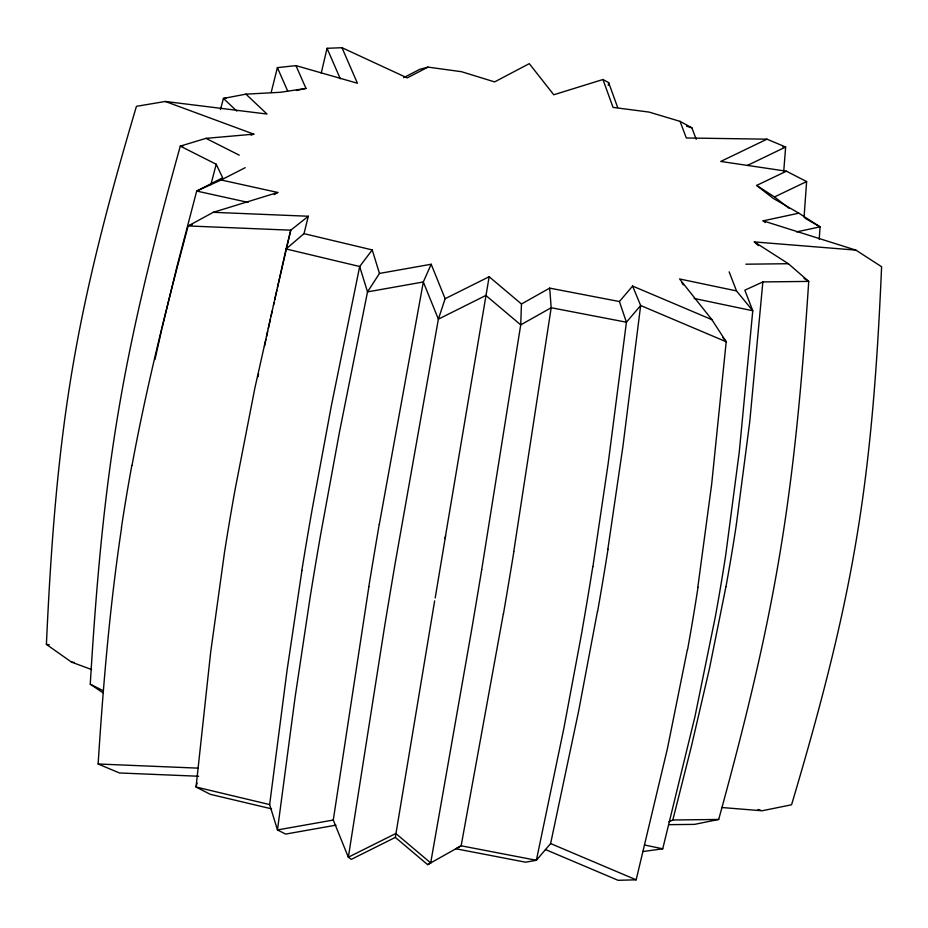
<?xml version="1.0" encoding="UTF-8"?>
<svg xmlns="http://www.w3.org/2000/svg" width="928" height="928" viewBox="0 0 928 928"><rect width="100%" height="100%" fill="white"/><g stroke="black" fill="none" stroke-linecap="round" stroke-linejoin="round"><path stroke-width="1.39" d="M434.64 600.903L395.328 837.381L351.318 859.363L348.336 857.217L384.702 625.832A1848.611 212.152 -77.9 0 1 395.142 563.435L438.376 319.151L445.138 298.7L489.149 276.73L521.455 304.001L520.724 324.87L481.736 569.444M91.617 669.552L71.502 662.116L46.4 644.38C50.1 563.366 55.436 482.305 67.164 402.01A1752.308 1600.092 35.9 0 1 77.616 339.613C92.487 260.745 113.645 183.222 136.439 106.326L165.323 101.465L266.997 114.04L245.943 94.146L223.428 98.426L220.446 109.632M102.927 692.764L90.26 684.18C95.097 603.85 101.43 523.508 113.286 443.874A2049.627 1900.614 1.7 0 1 123.726 381.478C138.481 302.099 158.7 223.868 180.299 146.125L205.97 138.353L253.82 134.166L165.323 101.465M198.662 776.249L119.445 772.966L98.124 763.999C103.194 685.038 109.806 606.088 121.568 527.812M819.238 239.343L820.05 226.861L798.857 213.173L773.268 198.395L756.633 185.438L786.41 171.193L806.618 181.563L804.054 217.233M783.742 171.204L785.645 147.018L766.969 139.177L686.314 137.982L680.073 121.371L649.055 112.079L613.037 107.393L602.956 79.506L553.761 94.772L529.285 63.638L494.624 81.908L461.541 71.711L428.017 67.118L419.897 69.264L403.668 77.662M669.042 824.667L694.538 824.377L718.69 819.459C739.86 742.365 759.626 664.784 774.172 586.136A2049.627 1818.926 49.1 0 0 784.624 523.74C796.63 443.41 803.37 362.407 808.729 281.404L762.862 281.938L749.731 421.985L736.38 524.297M335.971 825.154L285.65 834.086L277.472 829.945L269.642 804.576L287.03 670.573L301.936 570.476M608.281 85.411L608.664 82.627L602.956 79.506M395.328 837.381L427.634 864.652L430.685 862.924L395.827 833.506L348.336 857.217L333.28 820.039L368.868 586.74M697.821 587.215L711.683 484.08L726.195 341.759L711.88 319.65L679.586 278.968L736.507 290.916L752.77 310.752L739.28 451.901L725.777 554.608A2036.879 1508.36 73.3 0 1 715.291 616.981L694.991 716.486L662.731 848.807L642.686 851.568M592.899 566.66L608.13 463.791L626.423 322.213L619.405 301.542L632.606 286.056L711.88 319.65M607.875 549.086L622.92 446.461L640.656 305.509L632.606 286.056M513.776 551.429L551.186 307.736L549.689 288.121L619.405 301.542M445.08 538.507L489.149 276.73M379.308 524.343L423.319 281.973L431.184 264.248L379.471 273.435L367.511 291.891L339.428 432.32L320.612 534.76A1968.439 638.081 -72.6 0 0 310.149 597.168L295.15 696.905L277.472 829.945L333.28 820.039M503.336 613.826L461.146 845.802L455.868 848.772L525.584 862.193L536.384 860.279L550.617 843.564L578.643 711.045L597.435 611.482M582.448 629.056L563.853 728.387L536.384 860.279L461.146 845.802L427.634 864.652M430.685 862.924L471.296 631.84A1968.439 198.453 -82.8 0 0 481.748 569.502M687.381 649.612L667.406 748.664L636.156 879.814L618.06 880.301L545.397 849.514M725.94 586.693L709.444 668.624L691.418 746.286L672.823 819.992L668.96 821.756M132.008 465.415C146.914 384.749 166.947 305.138 188.164 225.945L213.266 212.315L277.785 192.479L221.166 179.974L196.69 191.052L176.935 266.696L162.145 327.665M257.996 376.78L258.587 373.949M264.468 346.237L265.953 339.416M266.545 336.702L267.728 331.25M154.988 359.403L161.82 329.069M268.32 328.524L270.431 318.988M271.034 316.274L272.252 310.822M273.458 305.358L274.085 302.609M274.711 299.86L276.88 290.22M277.507 287.46L290.754 230.19L308.328 216.247L213.266 212.315M321.227 73.092L327.062 48.302L341.991 47.699L407.195 77.894L428.017 67.118M271.521 808.833L210.192 794.298L196.052 787.014L210.656 652.349L224.553 552.009A2111.745 1271.557 -62.9 0 1 235.086 489.59L254.933 387.765L286.091 248.959L304.013 233.647L308.328 216.247M197.049 782.988L196.052 787.014L269.642 804.576M271.138 92.591L277.391 67.64L295.951 65.61L357.408 83.242L341.991 47.699M210.865 184.649L216.224 164.256L180.299 146.125L183.164 145.87M304.013 233.647L372.221 249.922L359.681 266.51L331.308 405.988L312.388 508.08A2335.869 988.181 -69.7 0 0 301.82 570.546M274.259 194.613L277.785 192.479M521.455 304.001L549.689 288.121M221.166 179.974L245.224 167.678M766.969 139.177L720.743 161.449L786.41 171.193M747.272 165.509L785.645 147.018L782.791 146.972M756.633 185.438L774.486 196.945L806.618 181.563M762.862 281.938L744.836 290.186L752.77 310.752L694.144 298.456M251.082 135.105L253.82 134.166M192.258 224.68L188.164 225.945L290.754 230.19L286.091 248.959L359.681 266.51L367.511 291.891L423.319 281.973L438.376 319.151L485.866 295.44L520.724 324.87L551.186 307.736L626.423 322.213L640.656 305.509L726.195 341.759L722.622 337.258M296.415 90.492L305.973 88.427L295.951 65.61M765.287 222.523L763.118 220.841L798.857 213.173M796.642 231.884L820.05 226.861L804.994 218.161M305.973 88.427L280.395 92.29L245.943 94.146M226.293 98.275L223.428 98.426L236.849 111.116M745.857 264.202L788.359 263.714L808.729 281.404L803.996 278.365M672.823 819.992L718.69 819.459M98.124 763.999L197.815 768.129M758.501 245.676L754.348 241.918L855.894 250.119L881.6 266.73C878.108 347.478 872.923 428.284 861.254 508.3A1752.308 1623.478 19.6 0 1 850.814 570.708C835.85 649.855 814.517 727.633 791.561 804.785L762.074 810.77L722.03 807.534M46.4 644.38L49.254 644.74M71.502 662.116L74.368 662.476M644.589 845.002L662.731 848.807M248.078 202.397L196.69 191.052L222.65 177.77L216.224 164.256M686.523 126.208L691.882 127.809L696.209 139.328M763.118 220.841L855.894 250.119M757.979 809.483L760.716 810.341M550.617 843.564L636.156 879.814M205.97 138.353L239.262 155.162M90.26 684.18L103.089 690.664M680.073 121.371L691.882 127.809M754.348 241.918L788.359 263.714M774.486 196.945L789.067 208.29M681.79 282.518L683.263 284.873M277.391 67.64L287.645 90.967M327.062 48.302L340.263 78.729M431.184 264.248L445.138 298.7M729.153 271.846L736.507 290.916M608.664 82.627L617.654 107.486M372.221 249.922L379.471 273.435M736.403 524.297A2291.986 1947.628 59.4 0 1 725.963 586.705M698.007 587.331A1768.153 1045.949 82.4 0 1 687.555 649.728M121.406 527.823A1768.153 1324.395 -53.6 0 1 131.846 465.427M513.868 551.638A2335.869 484.393 -85.4 0 1 503.417 614.058M608.026 549.202A2402.546 1211.864 86 0 1 597.574 611.61M435.197 597.934A2427.416 16.971 -80.3 0 1 445.614 535.7M368.787 586.821A2427.416 536.419 -75.3 0 1 379.227 524.413M592.806 566.567A2111.745 866.578 89.1 0 1 582.366 628.964"/></g></svg>
